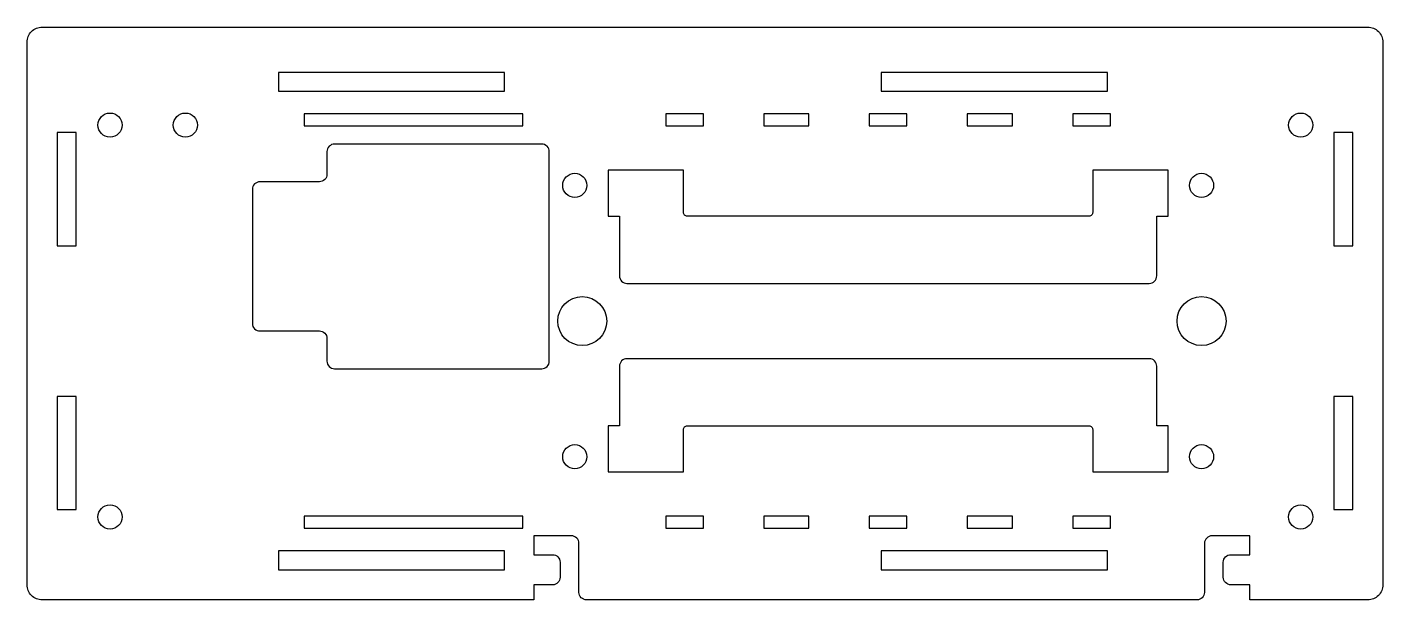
# Model space of a CAD drawing. Header units: millimetres. Extents: x 157 to 337, y -88 to -12.
import ezdxf

# ---------------------------------------------------------------- set-up
doc = ezdxf.new("R2010")
doc.units = ezdxf.units.MM
doc.layers.get('0').update_dxf_attribs({"linetype": 'CONTINUOUS'})

msp = doc.modelspace()

# ---------------------------------------------------------------- linework, layer by layer
for points in [[(337.04, -86.28, -0.414214), (335.04, -88.28), (319.37, -88.28), (319.37, -86.28), (316.87, -86.28), (316.87, -86.28, -0.414214), (315.87, -85.28), (315.87, -83.28, -0.414214), (316.87, -82.28), (319.37, -82.28), (319.37, -79.78), (314.37, -79.78, 0.414214), (313.37, -80.78), (313.37, -87.28, -0.414214), (312.37, -88.28), (231.37, -88.28, -0.414214), (230.37, -87.28), (230.37, -80.78, 0.414214), (229.37, -79.78), (224.37, -79.78), (224.37, -82.28), (226.87, -82.28, -0.414214), (227.87, -83.28), (227.87, -85.28, -0.414214), (226.87, -86.28), (224.37, -86.28), (224.37, -88.28), (159.14, -88.28, -0.414214), (157.14, -86.28), (157.14, -14.28, -0.414214), (159.14, -12.28), (335.04, -12.28, -0.414214), (337.04, -14.28)], [(195.93, -52.6, -0.414214), (196.93, -53.6), (196.93, -56.6, 0.414214), (197.93, -57.6), (225.43, -57.6, 0.414214), (226.43, -56.6), (226.43, -28.8, 0.414214), (225.43, -27.8), (197.93, -27.8, 0.414214), (196.93, -28.8), (196.93, -31.8, -0.414214), (195.93, -32.8), (188.03, -32.8, 0.414214), (187.03, -33.8), (187.03, -51.6, 0.414214), (188.03, -52.6)], [(244.74, -37.38, -0.414214), (244.24, -36.88), (244.24, -31.28), (234.24, -31.28), (234.24, -37.38), (235.74, -37.38), (235.74, -45.28, 0.414214), (236.74, -46.28), (306.04, -46.28, 0.414214), (307.04, -45.28), (307.04, -37.38), (308.54, -37.38), (308.54, -31.28), (298.54, -31.28), (298.54, -36.88, -0.414214), (298.04, -37.38)], [(298.04, -65.18, -0.414214), (298.54, -65.68), (298.54, -71.28), (308.54, -71.28), (308.54, -65.18), (307.04, -65.18), (307.04, -57.28, 0.414214), (306.04, -56.28), (236.74, -56.28, 0.414214), (235.74, -57.28), (235.74, -65.18), (234.24, -65.18), (234.24, -71.28), (244.24, -71.28), (244.24, -65.68, -0.414214), (244.74, -65.18)]]:
    msp.add_lwpolyline(points, format="xyb", close=True)
for points in [[(190.48, -18.28), (190.48, -20.78), (220.48, -20.78), (220.48, -18.28)], [(270.48, -18.28), (270.48, -20.78), (300.48, -20.78), (300.48, -18.28)], [(193.91, -25.38), (222.91, -25.38), (222.91, -23.78), (193.91, -23.78)], [(246.89, -25.38), (246.89, -23.78), (241.89, -23.78), (241.89, -25.38)], [(260.89, -23.78), (254.89, -23.78), (254.89, -25.38), (260.89, -25.38)], [(273.89, -23.78), (268.89, -23.78), (268.89, -25.38), (273.89, -25.38)], [(287.89, -25.38), (287.89, -23.78), (281.89, -23.78), (281.89, -25.38)], [(300.89, -23.78), (295.89, -23.78), (295.89, -25.38), (300.89, -25.38)], [(163.64, -26.28), (161.14, -26.28), (161.14, -41.28), (163.64, -41.28)], [(333.04, -26.28), (330.54, -26.28), (330.54, -41.28), (333.04, -41.28)], [(163.64, -61.28), (161.14, -61.28), (161.14, -76.28), (163.64, -76.28)], [(330.54, -76.28), (333.04, -76.28), (333.04, -61.28), (330.54, -61.28)], [(222.91, -77.18), (193.91, -77.18), (193.91, -78.78), (222.91, -78.78)], [(241.89, -78.78), (246.89, -78.78), (246.89, -77.18), (241.89, -77.18)], [(254.89, -78.78), (260.89, -78.78), (260.89, -77.18), (254.89, -77.18)], [(268.89, -78.78), (273.89, -78.78), (273.89, -77.18), (268.89, -77.18)], [(281.89, -77.18), (281.89, -78.78), (287.89, -78.78), (287.89, -77.18)], [(300.89, -77.18), (295.89, -77.18), (295.89, -78.78), (300.89, -78.78)], [(220.48, -84.28), (220.48, -81.78), (190.48, -81.78), (190.48, -84.28)], [(270.48, -81.78), (270.48, -84.28), (300.48, -84.28), (300.48, -81.78)]]:
    msp.add_lwpolyline(points, close=True)
for centre, radius in [((168.14, -25.28), 1.6), ((178.14, -25.28), 1.6), ((326.14, -25.28), 1.6), ((229.81, -33.28), 1.6), ((312.98, -33.28), 1.6), ((230.81, -51.28), 3.25), ((312.98, -51.28), 3.25), ((229.81, -69.28), 1.6), ((312.98, -69.28), 1.6), ((168.14, -77.28), 1.6), ((326.14, -77.28), 1.6)]:
    msp.add_circle(centre, radius)

doc.saveas('drawing.dxf')
